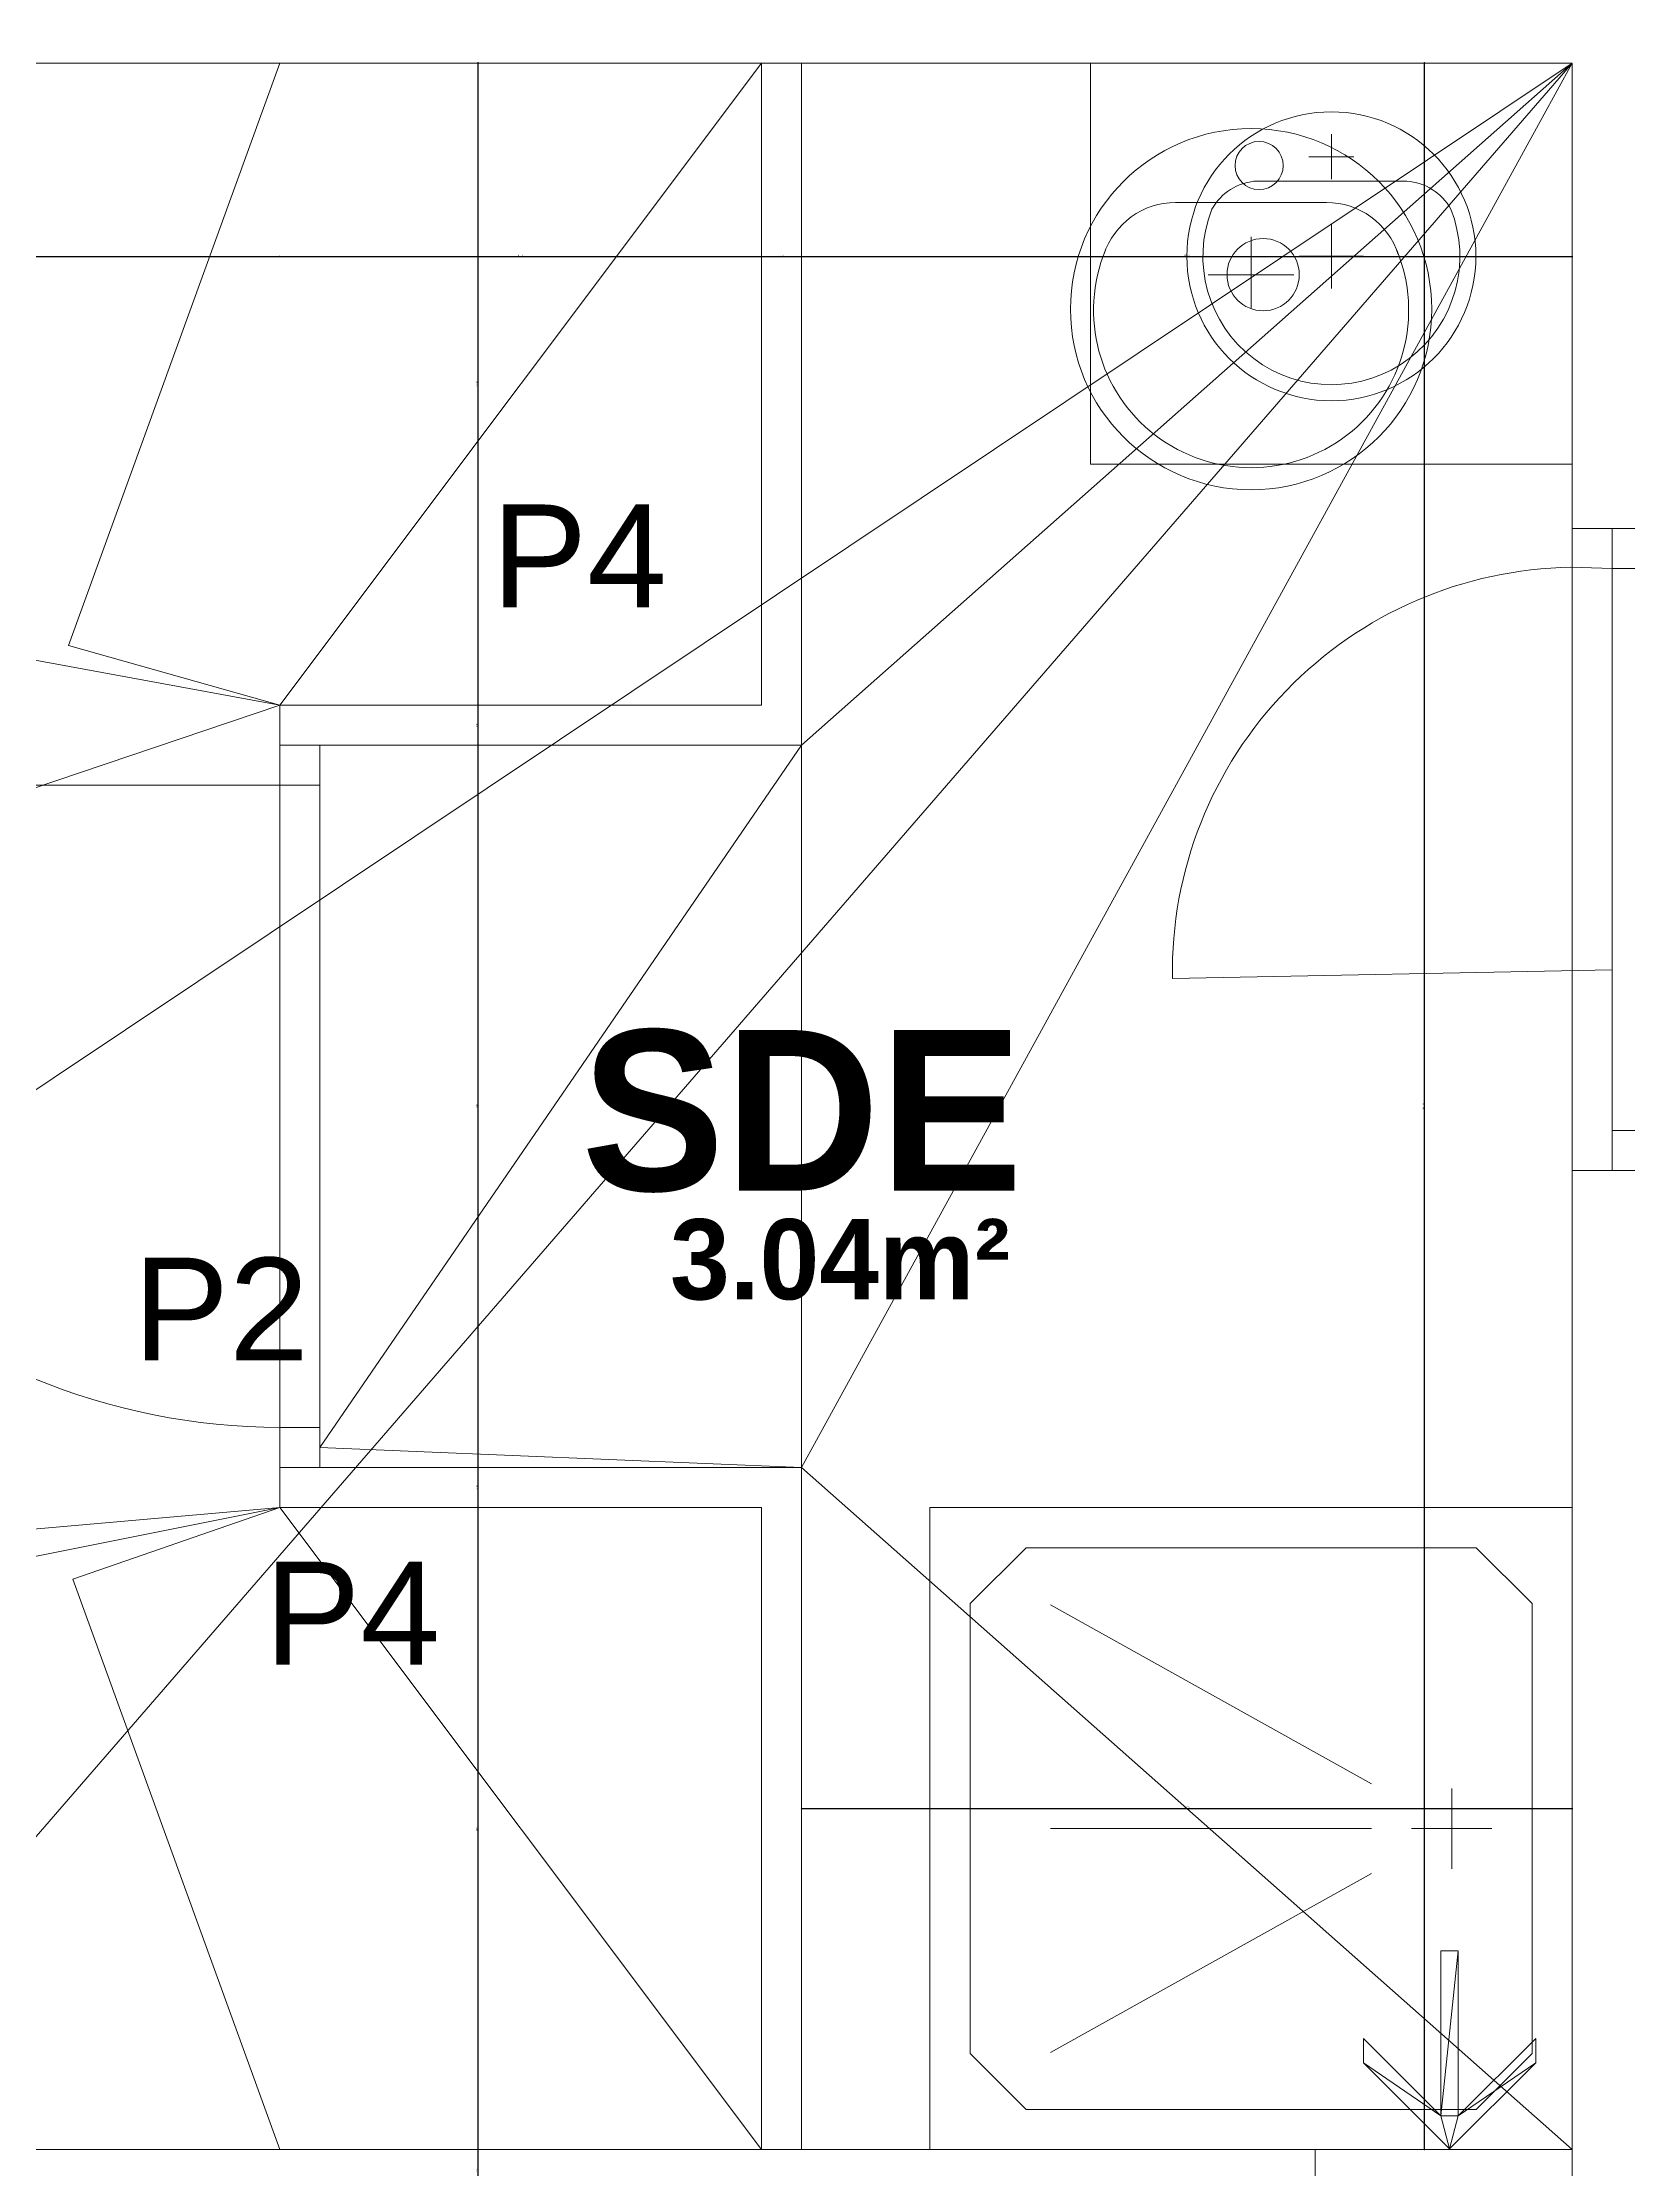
# Model space of a CAD drawing. Header units: metres. Extents: x -12536 to 12621, y -17191 to 9596.
# Drawn here: x -7451.6 to -7254, y -2753.8 to -2488.8 of the extents above; entities that cross this region are included whole.
import ezdxf
from ezdxf.enums import TextEntityAlignment as Align
from ezdxf.lldxf.tags import DXFTag

# ---------------------------------------------------------------- set-up
doc = ezdxf.new("R2010")
doc.units = ezdxf.units.M
doc.header["$MEASUREMENT"] = 0
doc.header["$PDMODE"] = 2
doc.header["$PDSIZE"] = 0.25
for name, color, linetype in [('Calque commun', 7, 'Continuous'), ('Layer2', 7, 'Continuous'), ('Layer90', 7, 'Continuous'), ('Textes', 7, 'Continuous')]:
    doc.layers.add(name, color=color, linetype=linetype)
doc.styles.add('Arial', font='arial.ttf', dxfattribs={"height": 0.128})
doc.styles.add('Century Gothic', font='GOTHICB.TTF', dxfattribs={"height": 0.4})
doc.styles.add('Century Gothic2', font='GOTHICB.TTF', dxfattribs={"height": 0.313})
doc.styles.add('Century Gothic6', font='GOTHIC.TTF', dxfattribs={"height": 0.18})
tags = doc.linetypes.add('HIDDEN2', pattern=[0.1875, 0.125, -0.0625]).pattern_tags.tags
tags[6:7] = [DXFTag(74, 4), DXFTag(75, 0), DXFTag(340, '0'), DXFTag(46, 1.0), DXFTag(50, 0.0), DXFTag(44, 0.0), DXFTag(45, 0.0)]
tags[4:5] = [DXFTag(74, 4), DXFTag(75, 0), DXFTag(340, '0'), DXFTag(46, 1.0), DXFTag(50, 0.0), DXFTag(44, 0.0), DXFTag(45, 0.0)]
doc.dimstyles.new('DIM7', dxfattribs={"dimtxt": 0.18, "dimasz": 0.035, "dimexe": 0.05, "dimexo": 0, "dimgap": 0.05, "dimtad": 1, "dimzin": 1, "dimdsep": 46, "dimtxsty": 'Century Gothic6', "dimblk": 'ORIGIN', "dimcen": 0.09, "dimdle": 0.05, "dimadec": 0, "dimazin": 0, "dimtfac": 1, "dimtdec": 4, "dimtix": 1, "dimtofl": 0, "dimtmove": 0, "dimatfit": 3, "dimfxl": 0.05, "dimfxlon": 1, "dimfrac": 2, "dimtolj": 1, "dimtzin": 0, "dimarcsym": 2})

# ---------------------------------------------------------------- blocks, each defined once
blk = doc.blocks.new('Block35143')
at = {"layer": 'Calque commun', "color": 7, "linetype": 'Continuous', "lineweight": 5}
for p, q in [((20.514, -21.5106), (20.514, -20.9307)), ((20.514, -29.2906), (20.514, -22.1106))]:
    blk.add_line(p, q, dxfattribs=at)
blk = doc.blocks.new('Block35144')
at = {"layer": 'Calque commun', "color": 7, "linetype": 'Continuous', "lineweight": 5}
blk.add_line((18.534, -20.9307), (20.514, -20.9307), dxfattribs=at)
blk = doc.blocks.new('douche80wt\t')
at = {"layer": 'Layer90', "color": 6, "linetype": 'Continuous', "lineweight": 5}
for p, q in [((0, 0), (0, 0.8)), ((0, 0.8), (0.8, 0.8)), ((0.8, 0.8), (0.8, 0)), ((0.05, 0.6803), (0.1197, 0.75)), ((0.1197, 0.75), (0.6803, 0.75)), ((0.6803, 0.75), (0.75, 0.6803)), ((0.05, 0.1197), (0.05, 0.6803)), ((0.25, 0.4558), (0.65, 0.6788)), ((0.75, 0.6803), (0.75, 0.1197)), ((0.15, 0.45), (0.15, 0.35)), ((0.2, 0.4), (0.1, 0.4)), ((0.65, 0.4), (0.25, 0.4)), ((0.25, 0.3442), (0.65, 0.1212)), ((0.1197, 0.05), (0.05, 0.1197)), ((0.75, 0.1197), (0.6803, 0.05)), ((0.6803, 0.05), (0.1197, 0.05)), ((0.8, 0), (0, 0))]:
    blk.add_line(p, q, dxfattribs=at)
blk = doc.blocks.new('@PRES_1_$$_1-4')
at = {"layer": 'Calque commun', "color": 5, "linetype": 'Continuous', "lineweight": 5}
blk.add_line((0.05, 0.05), (0.05, 0.85), dxfattribs=at)
at = {"layer": 'Calque commun', "color": 5, "linetype": 'Continuous', "lineweight": 5, "flags": 128}
blk.add_lwpolyline([(0.05, 0.85, -0.414214), (0.85, 0.05)], format="xyb", dxfattribs=at)
at = {"layer": 'Calque commun', "color": 5, "linetype": 'Continuous', "lineweight": 5}
mesh = blk.add_polyface(dxfattribs=at)
corners = [(0, 0), (0, 0.05), (0.05, 0.05), (0.05, 0)]
mesh.append_faces([[corners[k] for k in face] for face in [(0, 1, 2, 3)]], dxfattribs={"color": 5})
mesh = blk.add_polyface(dxfattribs=at)
corners = [(0.85, 0), (0.85, 0.05), (0.9, 0.05), (0.9, 0)]
mesh.append_faces([[corners[k] for k in face] for face in [(0, 1, 2, 3)]], dxfattribs={"color": 5})
blk = doc.blocks.new('@PRES_1_$$_1-5')
at = {"layer": 'Calque commun', "color": 0, "linetype": 'Continuous', "lineweight": 5}
blk.add_line((0, 0), (0, 0.05), dxfattribs=at)
blk = doc.blocks.new('@PRES_1_$$_1-6')
at = {"layer": 'Calque commun', "color": 0, "linetype": 'Continuous', "lineweight": 5}
blk.add_line((0, 0), (0, 0.05), dxfattribs=at)
blk = doc.blocks.new('INTER_2D_COMB2')
at = {"layer": 'Calque commun', "color": 0, "linetype": 'ByBlock', "lineweight": -2}
blk.add_blockref('@PRES_1_$$_1-4', (0, 0), dxfattribs=at)
at = {"layer": 'Calque commun', "color": 15, "linetype": 'ByBlock', "lineweight": -2}
blk.add_blockref('@PRES_1_$$_1-5', (0, 0), dxfattribs=at)
at = {"layer": 'Calque commun', "color": 15, "linetype": 'ByBlock', "lineweight": -2, "extrusion": (0, 0, -1), "xscale": -1, "yscale": -1, "zscale": -1, "rotation": 180}
blk.add_blockref('@PRES_1_$$_1-6', (-0.9, 0), dxfattribs=at)
blk = doc.blocks.new('PLACED_COMB2')
at = {"layer": 'Calque commun', "color": 0, "linetype": 'ByBlock', "lineweight": -2}
blk.add_blockref('INTER_2D_COMB2', (0, 0), dxfattribs=at)
blk = doc.blocks.new('@PRES_1_$$_1-35')
at = {"layer": 'Calque commun', "color": 5, "linetype": 'Continuous', "lineweight": 5}
for p, q in [((0, 0.32), (0.8, 0.32)), ((0.8, 0.15), (0, 0.15)), ((0.05, 0.05), (0.05, 0.15)), ((0.75, 0.15), (0.75, 0.05)), ((0.05, 0.1), (0.75, 0.1)), ((0.8, 0.05), (0, 0.05)), ((0, 0), (0.8, 0))]:
    blk.add_line(p, q, dxfattribs=at)
blk = doc.blocks.new('@PRES_1_$$_1-36')
at = {"layer": 'Calque commun', "color": 7, "linetype": 'Continuous', "lineweight": 5}
blk.add_line((0, 0), (0, 0.32), dxfattribs=at)
blk = doc.blocks.new('@PRES_1_$$_1-37')
at = {"layer": 'Calque commun', "color": 7, "linetype": 'Continuous', "lineweight": 5}
blk.add_line((0, 0), (0, 0.32), dxfattribs=at)
blk = doc.blocks.new('INTER_2D_COMB13')
at = {"layer": 'Calque commun', "color": 0, "linetype": 'ByBlock', "lineweight": -2}
for name in ['@PRES_1_$$_1-35', '@PRES_1_$$_1-36']:
    blk.add_blockref(name, (0, 0), dxfattribs=at)
at = {"layer": 'Calque commun', "color": 0, "linetype": 'ByBlock', "lineweight": -2, "extrusion": (0, 0, -1), "xscale": -1, "yscale": -1, "zscale": -1, "rotation": 180}
blk.add_blockref('@PRES_1_$$_1-37', (-0.8, 0), dxfattribs=at)
blk = doc.blocks.new('PLACED_COMB13')
at = {"layer": 'Calque commun', "color": 0, "linetype": 'ByBlock', "lineweight": -2}
blk.add_blockref('INTER_2D_COMB13', (0, 0), dxfattribs=at)
blk = doc.blocks.new('_ORIGIN')
at = {"color": 0, "linetype": 'ByBlock', "lineweight": -2}
blk.add_line((0, 0), (-1, 0), dxfattribs=at)
blk.add_circle((0, 0), 0.5, dxfattribs=at)
blk = doc.blocks.new('*D1526')
at = {"layer": 'Calque commun', "color": 0, "linetype": 'ByBlock', "lineweight": -2, "transparency": 16777216}
for p, q in [((-7397.27, -2751.35), (-7397.37, -2751.35)), ((-7397.32, -2751.35), (-7397.32, -2751.38)), ((-7397.32, -2756.31), (-7397.32, -2751.38)), ((-7397.37, -2756.35), (-7397.27, -2756.35))]:
    blk.add_line(p, q, dxfattribs=at)
at = {"layer": 'Calque commun', "color": 0, "linetype": 'Continuous', "lineweight": -2, "transparency": 16777216}
blk.add_line((-7397.32, -2751.31), (-7397.32, -2751.28), dxfattribs=at)
at = {"layer": 'Defpoints', "color": 0, "linetype": 'Continuous', "transparency": 16777216}
for p in [(-7397.32, -2751.35), (-7366.04, -2751.35), (-7422.04, -2756.35)]:
    blk.add_point(p, dxfattribs=at)
at = {"layer": 'Calque commun', "color": 0, "linetype": 'Continuous', "lineweight": -2, "transparency": 16777216, "xscale": 0.03500000014901161, "yscale": 0.03500000014901161, "zscale": 0.03500000014901161, "rotation": 270}
for p in [(-7397.32, -2751.35), (-7397.32, -2756.35)]:
    blk.add_blockref('_ORIGIN', p, dxfattribs=at)
at = {"layer": 'Calque commun', "color": 0, "linetype": 'Continuous', "lineweight": 5, "transparency": 16777216, "insert": (-7397.37, -2753.85), "char_height": 0.18, "attachment_point": 8, "rotation": 90, "line_spacing_factor": 0.773441, "style": 'Century Gothic6'}
blk.add_mtext('\\A1;5.00', dxfattribs=at)
blk = doc.blocks.new('*D1527')
at = {"layer": 'Calque commun', "color": 0, "linetype": 'ByBlock', "lineweight": -2, "transparency": 16777216}
for p, q in [((-7397.27, -2671.35), (-7397.37, -2671.35)), ((-7397.32, -2671.35), (-7397.32, -2671.38)), ((-7397.32, -2751.31), (-7397.32, -2671.38)), ((-7397.27, -2751.35), (-7397.37, -2751.35))]:
    blk.add_line(p, q, dxfattribs=at)
at = {"layer": 'Calque commun', "color": 0, "linetype": 'Continuous', "lineweight": -2, "transparency": 16777216}
blk.add_line((-7397.32, -2671.31), (-7397.32, -2671.28), dxfattribs=at)
at = {"layer": 'Defpoints', "color": 0, "linetype": 'Continuous', "transparency": 16777216}
for p in [(-7397.32, -2671.35), (-7366.04, -2671.35), (-7366.04, -2751.35)]:
    blk.add_point(p, dxfattribs=at)
at = {"layer": 'Calque commun', "color": 0, "linetype": 'Continuous', "lineweight": -2, "transparency": 16777216, "xscale": 0.03500000014901161, "yscale": 0.03500000014901161, "zscale": 0.03500000014901161, "rotation": 270}
for p in [(-7397.32, -2671.35), (-7397.32, -2751.35)]:
    blk.add_blockref('_ORIGIN', p, dxfattribs=at)
at = {"layer": 'Calque commun', "color": 0, "linetype": 'Continuous', "lineweight": 5, "transparency": 16777216, "insert": (-7397.37, -2711.35), "char_height": 0.18, "attachment_point": 8, "rotation": 90, "line_spacing_factor": 0.773441, "style": 'Century Gothic6'}
blk.add_mtext('\\A1;80.00', dxfattribs=at)
blk = doc.blocks.new('*D1528')
at = {"layer": 'Calque commun', "color": 0, "linetype": 'ByBlock', "lineweight": -2, "transparency": 16777216}
for p, q in [((-7397.27, -2666.34), (-7397.37, -2666.34)), ((-7397.32, -2666.34), (-7397.32, -2666.38)), ((-7397.32, -2671.31), (-7397.32, -2666.38)), ((-7397.27, -2671.35), (-7397.37, -2671.35))]:
    blk.add_line(p, q, dxfattribs=at)
at = {"layer": 'Calque commun', "color": 0, "linetype": 'Continuous', "lineweight": -2, "transparency": 16777216}
blk.add_line((-7397.32, -2666.31), (-7397.32, -2666.27), dxfattribs=at)
at = {"layer": 'Defpoints', "color": 0, "linetype": 'Continuous', "transparency": 16777216}
for p in [(-7397.32, -2666.34), (-7361.04, -2666.34), (-7366.04, -2671.35)]:
    blk.add_point(p, dxfattribs=at)
at = {"layer": 'Calque commun', "color": 0, "linetype": 'Continuous', "lineweight": -2, "transparency": 16777216, "xscale": 0.03500000014901161, "yscale": 0.03500000014901161, "zscale": 0.03500000014901161, "rotation": 270}
for p in [(-7397.32, -2666.34), (-7397.32, -2671.35)]:
    blk.add_blockref('_ORIGIN', p, dxfattribs=at)
at = {"layer": 'Calque commun', "color": 0, "linetype": 'Continuous', "lineweight": 5, "transparency": 16777216, "insert": (-7397.37, -2668.85), "char_height": 0.18, "attachment_point": 8, "rotation": 90, "line_spacing_factor": 0.773441, "style": 'Century Gothic6'}
blk.add_mtext('\\A1;5.00', dxfattribs=at)
blk = doc.blocks.new('*D1529')
at = {"layer": 'Calque commun', "color": 0, "linetype": 'ByBlock', "lineweight": -2, "transparency": 16777216}
for p, q in [((-7397.27, -2576.35), (-7397.37, -2576.35)), ((-7397.32, -2576.35), (-7397.32, -2576.38)), ((-7397.32, -2666.31), (-7397.32, -2576.38)), ((-7397.27, -2666.34), (-7397.37, -2666.34))]:
    blk.add_line(p, q, dxfattribs=at)
at = {"layer": 'Calque commun', "color": 0, "linetype": 'Continuous', "lineweight": -2, "transparency": 16777216}
blk.add_line((-7397.32, -2576.31), (-7397.32, -2576.28), dxfattribs=at)
at = {"layer": 'Defpoints', "color": 0, "linetype": 'Continuous', "transparency": 16777216}
for p in [(-7397.32, -2576.35), (-7361.04, -2576.35), (-7361.04, -2666.34)]:
    blk.add_point(p, dxfattribs=at)
at = {"layer": 'Calque commun', "color": 0, "linetype": 'Continuous', "lineweight": -2, "transparency": 16777216, "xscale": 0.03500000014901161, "yscale": 0.03500000014901161, "zscale": 0.03500000014901161, "rotation": 270}
for p in [(-7397.32, -2576.35), (-7397.32, -2666.34)]:
    blk.add_blockref('_ORIGIN', p, dxfattribs=at)
at = {"layer": 'Calque commun', "color": 0, "linetype": 'Continuous', "lineweight": 5, "transparency": 16777216, "insert": (-7397.37, -2621.35), "char_height": 0.18, "attachment_point": 8, "rotation": 90, "line_spacing_factor": 0.773441, "style": 'Century Gothic6'}
blk.add_mtext('\\A1;90.00', dxfattribs=at)
blk = doc.blocks.new('*D1530')
at = {"layer": 'Calque commun', "color": 0, "linetype": 'ByBlock', "lineweight": -2, "transparency": 16777216}
for p, q in [((-7397.27, -2571.35), (-7397.37, -2571.35)), ((-7397.32, -2571.35), (-7397.32, -2571.38)), ((-7397.32, -2576.31), (-7397.32, -2571.38)), ((-7397.27, -2576.35), (-7397.37, -2576.35))]:
    blk.add_line(p, q, dxfattribs=at)
at = {"layer": 'Calque commun', "color": 0, "linetype": 'Continuous', "lineweight": -2, "transparency": 16777216}
blk.add_line((-7397.32, -2571.31), (-7397.32, -2571.28), dxfattribs=at)
at = {"layer": 'Defpoints', "color": 0, "linetype": 'Continuous', "transparency": 16777216}
for p in [(-7397.32, -2571.35), (-7366.04, -2571.35), (-7361.04, -2576.35)]:
    blk.add_point(p, dxfattribs=at)
at = {"layer": 'Calque commun', "color": 0, "linetype": 'Continuous', "lineweight": -2, "transparency": 16777216, "xscale": 0.03500000014901161, "yscale": 0.03500000014901161, "zscale": 0.03500000014901161, "rotation": 270}
for p in [(-7397.32, -2571.35), (-7397.32, -2576.35)]:
    blk.add_blockref('_ORIGIN', p, dxfattribs=at)
at = {"layer": 'Calque commun', "color": 0, "linetype": 'Continuous', "lineweight": 5, "transparency": 16777216, "insert": (-7397.37, -2573.85), "char_height": 0.18, "attachment_point": 8, "rotation": 90, "line_spacing_factor": 0.773441, "style": 'Century Gothic6'}
blk.add_mtext('\\A1;5.00', dxfattribs=at)
blk = doc.blocks.new('*D1531')
at = {"layer": 'Calque commun', "color": 0, "linetype": 'ByBlock', "lineweight": -2, "transparency": 16777216}
for p, q in [((-7397.27, -2491.34), (-7397.37, -2491.34)), ((-7397.32, -2491.34), (-7397.32, -2491.38)), ((-7397.32, -2571.31), (-7397.32, -2491.38)), ((-7397.27, -2571.35), (-7397.37, -2571.35))]:
    blk.add_line(p, q, dxfattribs=at)
at = {"layer": 'Calque commun', "color": 0, "linetype": 'Continuous', "lineweight": -2, "transparency": 16777216}
blk.add_line((-7397.32, -2491.31), (-7397.32, -2491.27), dxfattribs=at)
at = {"layer": 'Defpoints', "color": 0, "linetype": 'Continuous', "transparency": 16777216}
for p in [(-7397.32, -2491.34), (-7366.04, -2491.34), (-7366.04, -2571.35)]:
    blk.add_point(p, dxfattribs=at)
at = {"layer": 'Calque commun', "color": 0, "linetype": 'Continuous', "lineweight": -2, "transparency": 16777216, "xscale": 0.03500000014901161, "yscale": 0.03500000014901161, "zscale": 0.03500000014901161, "rotation": 270}
for p in [(-7397.32, -2491.34), (-7397.32, -2571.35)]:
    blk.add_blockref('_ORIGIN', p, dxfattribs=at)
at = {"layer": 'Calque commun', "color": 0, "linetype": 'Continuous', "lineweight": 5, "transparency": 16777216, "insert": (-7397.37, -2531.35), "char_height": 0.18, "attachment_point": 8, "rotation": 90, "line_spacing_factor": 0.773441, "style": 'Century Gothic6'}
blk.add_mtext('\\A1;80.00', dxfattribs=at)
blk = doc.blocks.new('*D1539')
at = {"layer": 'Calque commun', "color": 0, "linetype": 'ByBlock', "lineweight": -2, "transparency": 16777216}
for p, q in [((-7857.03, -2515.45), (-7857.03, -2515.4)), ((-7857, -2515.45), (-7422.07, -2515.45)), ((-7422.04, -2515.45), (-7422.07, -2515.45)), ((-7422.04, -2515.4), (-7422.04, -2515.5))]:
    blk.add_line(p, q, dxfattribs=at)
at = {"layer": 'Calque commun', "color": 0, "linetype": 'Continuous', "lineweight": -2, "transparency": 16777216}
blk.add_line((-7422, -2515.45), (-7421.97, -2515.45), dxfattribs=at)
at = {"layer": 'Defpoints', "color": 0, "linetype": 'Continuous', "transparency": 16777216}
for p in [(-7422.04, -2491.34), (-7857.03, -2515.45), (-7422.04, -2515.45)]:
    blk.add_point(p, dxfattribs=at)
at = {"layer": 'Calque commun', "color": 0, "linetype": 'Continuous', "lineweight": -2, "transparency": 16777216, "xscale": 0.03500000014901161, "yscale": 0.03500000014901161, "zscale": 0.03500000014901161, "rotation": 180}
for p in [(-7857.03, -2515.45), (-7422.04, -2515.45)]:
    blk.add_blockref('_ORIGIN', p, dxfattribs=at)
at = {"layer": 'Calque commun', "color": 0, "linetype": 'Continuous', "lineweight": 5, "transparency": 16777216, "insert": (-7639.54, -2515.4), "char_height": 0.18, "attachment_point": 8, "line_spacing_factor": 0.773441, "style": 'Century Gothic6'}
blk.add_mtext('\\A1;435.00', dxfattribs=at)
blk = doc.blocks.new('*D1540')
at = {"layer": 'Calque commun', "color": 0, "linetype": 'ByBlock', "lineweight": -2, "transparency": 16777216}
for p, q in [((-7422.04, -2515.4), (-7422.04, -2515.5)), ((-7422, -2515.45), (-7362.07, -2515.45)), ((-7362.04, -2515.45), (-7362.07, -2515.45)), ((-7362.04, -2515.45), (-7362.04, -2515.4))]:
    blk.add_line(p, q, dxfattribs=at)
at = {"layer": 'Calque commun', "color": 0, "linetype": 'Continuous', "lineweight": -2, "transparency": 16777216}
blk.add_line((-7362, -2515.45), (-7361.97, -2515.45), dxfattribs=at)
at = {"layer": 'Defpoints', "color": 0, "linetype": 'Continuous', "transparency": 16777216}
for p in [(-7422.04, -2491.34), (-7362.04, -2515.45), (-7362.04, -2515.45)]:
    blk.add_point(p, dxfattribs=at)
at = {"layer": 'Calque commun', "color": 0, "linetype": 'Continuous', "lineweight": -2, "transparency": 16777216, "xscale": 0.03500000014901161, "yscale": 0.03500000014901161, "zscale": 0.03500000014901161, "rotation": 180}
for p in [(-7422.04, -2515.45), (-7362.04, -2515.45)]:
    blk.add_blockref('_ORIGIN', p, dxfattribs=at)
at = {"layer": 'Calque commun', "color": 0, "linetype": 'Continuous', "lineweight": 5, "transparency": 16777216, "insert": (-7392.04, -2515.4), "char_height": 0.18, "attachment_point": 8, "line_spacing_factor": 0.773441, "style": 'Century Gothic6'}
blk.add_mtext('\\A1;60.00', dxfattribs=at)
blk = doc.blocks.new('*D1541')
at = {"layer": 'Calque commun', "color": 0, "linetype": 'ByBlock', "lineweight": -2, "transparency": 16777216}
for p, q in [((-7362.04, -2515.45), (-7362.04, -2515.4)), ((-7362, -2515.45), (-7357.07, -2515.45)), ((-7357.04, -2515.45), (-7357.07, -2515.45)), ((-7357.04, -2515.4), (-7357.04, -2515.5))]:
    blk.add_line(p, q, dxfattribs=at)
at = {"layer": 'Calque commun', "color": 0, "linetype": 'Continuous', "lineweight": -2, "transparency": 16777216}
blk.add_line((-7357, -2515.45), (-7356.97, -2515.45), dxfattribs=at)
at = {"layer": 'Defpoints', "color": 0, "linetype": 'Continuous', "transparency": 16777216}
for p in [(-7357.04, -2491.34), (-7362.04, -2515.45), (-7357.04, -2515.45)]:
    blk.add_point(p, dxfattribs=at)
at = {"layer": 'Calque commun', "color": 0, "linetype": 'Continuous', "lineweight": -2, "transparency": 16777216, "xscale": 0.03500000014901161, "yscale": 0.03500000014901161, "zscale": 0.03500000014901161, "rotation": 180}
for p in [(-7362.04, -2515.45), (-7357.04, -2515.45)]:
    blk.add_blockref('_ORIGIN', p, dxfattribs=at)
at = {"layer": 'Calque commun', "color": 0, "linetype": 'Continuous', "lineweight": 5, "transparency": 16777216, "insert": (-7359.54, -2515.4), "char_height": 0.18, "attachment_point": 8, "line_spacing_factor": 0.773441, "style": 'Century Gothic6'}
blk.add_mtext('\\A1;5.00', dxfattribs=at)
blk = doc.blocks.new('*D1542')
at = {"layer": 'Calque commun', "color": 0, "linetype": 'ByBlock', "lineweight": -2, "transparency": 16777216}
for p, q in [((-7357.04, -2515.4), (-7357.04, -2515.5)), ((-7357, -2515.45), (-7261.07, -2515.45)), ((-7261.04, -2515.45), (-7261.07, -2515.45)), ((-7261.04, -2515.4), (-7261.04, -2515.5))]:
    blk.add_line(p, q, dxfattribs=at)
at = {"layer": 'Calque commun', "color": 0, "linetype": 'Continuous', "lineweight": -2, "transparency": 16777216}
blk.add_line((-7261, -2515.45), (-7260.97, -2515.45), dxfattribs=at)
at = {"layer": 'Defpoints', "color": 0, "linetype": 'Continuous', "transparency": 16777216}
for p in [(-7357.04, -2491.34), (-7261.04, -2491.34), (-7261.04, -2515.45)]:
    blk.add_point(p, dxfattribs=at)
at = {"layer": 'Calque commun', "color": 0, "linetype": 'Continuous', "lineweight": -2, "transparency": 16777216, "xscale": 0.03500000014901161, "yscale": 0.03500000014901161, "zscale": 0.03500000014901161, "rotation": 180}
for p in [(-7357.04, -2515.45), (-7261.04, -2515.45)]:
    blk.add_blockref('_ORIGIN', p, dxfattribs=at)
at = {"layer": 'Calque commun', "color": 0, "linetype": 'Continuous', "lineweight": 5, "transparency": 16777216, "insert": (-7309.04, -2515.4), "char_height": 0.18, "attachment_point": 8, "line_spacing_factor": 0.773441, "style": 'Century Gothic6'}
blk.add_mtext('\\A1;96.00', dxfattribs=at)
blk = doc.blocks.new('*D1572')
at = {"layer": 'Calque commun', "color": 0, "linetype": 'ByBlock', "lineweight": -2, "transparency": 16777216}
for p, q in [((-7279.44, -2491.34), (-7279.49, -2491.34)), ((-7279.44, -2491.34), (-7279.44, -2491.38)), ((-7279.44, -2751.31), (-7279.44, -2491.38)), ((-7279.44, -2751.35), (-7279.49, -2751.35))]:
    blk.add_line(p, q, dxfattribs=at)
at = {"layer": 'Calque commun', "color": 0, "linetype": 'Continuous', "lineweight": -2, "transparency": 16777216}
blk.add_line((-7279.44, -2491.31), (-7279.44, -2491.27), dxfattribs=at)
at = {"layer": 'Defpoints', "color": 0, "linetype": 'Continuous', "transparency": 16777216}
for p in [(-7279.44, -2491.34), (-7279.44, -2491.34), (-7279.44, -2751.35)]:
    blk.add_point(p, dxfattribs=at)
at = {"layer": 'Calque commun', "color": 0, "linetype": 'Continuous', "lineweight": -2, "transparency": 16777216, "xscale": 0.03500000014901161, "yscale": 0.03500000014901161, "zscale": 0.03500000014901161, "rotation": 270}
for p in [(-7279.44, -2491.34), (-7279.44, -2751.35)]:
    blk.add_blockref('_ORIGIN', p, dxfattribs=at)
at = {"layer": 'Calque commun', "color": 0, "linetype": 'Continuous', "lineweight": 5, "transparency": 16777216, "insert": (-7279.49, -2621.35), "char_height": 0.18, "attachment_point": 8, "rotation": 90, "line_spacing_factor": 0.773441, "style": 'Century Gothic6'}
blk.add_mtext('\\A1;260.00', dxfattribs=at)
blk = doc.blocks.new('*D1573')
at = {"layer": 'Calque commun', "color": 0, "linetype": 'ByBlock', "lineweight": -2, "transparency": 16777216}
for p, q in [((-7357.04, -2708.8), (-7357.04, -2708.9)), ((-7357, -2708.85), (-7261.07, -2708.85)), ((-7261.04, -2708.85), (-7261.07, -2708.85)), ((-7261.04, -2708.8), (-7261.04, -2708.9))]:
    blk.add_line(p, q, dxfattribs=at)
at = {"layer": 'Calque commun', "color": 0, "linetype": 'Continuous', "lineweight": -2, "transparency": 16777216}
blk.add_line((-7261, -2708.85), (-7260.97, -2708.85), dxfattribs=at)
at = {"layer": 'Defpoints', "color": 0, "linetype": 'Continuous', "transparency": 16777216}
for p in [(-7357.04, -2684.74), (-7261.04, -2684.74), (-7261.04, -2708.85)]:
    blk.add_point(p, dxfattribs=at)
at = {"layer": 'Calque commun', "color": 0, "linetype": 'Continuous', "lineweight": -2, "transparency": 16777216, "xscale": 0.03500000014901161, "yscale": 0.03500000014901161, "zscale": 0.03500000014901161, "rotation": 180}
for p in [(-7357.04, -2708.85), (-7261.04, -2708.85)]:
    blk.add_blockref('_ORIGIN', p, dxfattribs=at)
at = {"layer": 'Calque commun', "color": 0, "linetype": 'Continuous', "lineweight": 5, "transparency": 16777216, "insert": (-7309.04, -2708.8), "char_height": 0.18, "attachment_point": 8, "line_spacing_factor": 0.773441, "style": 'Century Gothic6'}
blk.add_mtext('\\A1;96.00', dxfattribs=at)
blk = doc.blocks.new('fleche01')
at = {"layer": 'Calque commun', "color": 6, "linetype": 'Continuous', "lineweight": 20}
mesh = blk.add_polyface(dxfattribs=at)
corners = [(1.283, 1), (0.383, 0.1), (1, 1), (1, -1), (0, 0), (0.383, -0.1), (2.3, 0.1), (2.3, -0.1), (1.283, -1)]
mesh.append_faces([[corners[k] for k in face] for face in [(4, 1, 5)]], dxfattribs={"vtx0": -1, "vtx1": -1, "vtx2": -1, "color": 6})
mesh.append_faces([[corners[k] for k in face] for face in [(0, 1, 2)]], dxfattribs={"vtx1": -1, "color": 6})
mesh.append_faces([[corners[k] for k in face] for face in [(3, 4, 5), (4, 2, 1), (7, 5, 1)]], dxfattribs={"vtx1": -1, "vtx2": -1, "color": 6})
mesh.append_faces([[corners[k] for k in face] for face in [(1, 6, 7), (5, 8, 3)]], dxfattribs={"vtx2": -1, "color": 6})
blk = doc.blocks.new('vasque1')
at = {"layer": 'Layer2', "color": 6, "linetype": 'Continuous', "lineweight": 5}
for p, q in [((-0.094, -0.092), (0.094, -0.092)), ((0, -0.182), (0, -0.135)), ((-0.0533, -0.182), (0.0533, -0.182)), ((0, -0.182), (0, -0.224))]:
    blk.add_line(p, q, dxfattribs=at)
at = {"layer": 'Layer2', "color": 6, "linetype": 'Continuous', "lineweight": 5, "flags": 128}
for points in [[(0, -0.45, -1), (0, 0)], [(0, 0, -1), (0, -0.45)], [(0.02, -0.046, 1), (-0.04, -0.046, 1), (0.02, -0.046)], [(-0.094, -0.092, 0.324927), (-0.1834, -0.157)], [(0.094, -0.092, -0.324927), (0.1834, -0.157)], [(-0.1814, -0.1514, 1.494518), (0.1814, -0.1514)], [(0.03, -0.182, 1), (-0.06, -0.182, 1), (0.03, -0.182)]]:
    blk.add_lwpolyline(points, format="xyb", dxfattribs=at)
blk = doc.blocks.new('vasqu450')
at = {"layer": 'Calque commun', "color": 6, "linetype": 'Continuous', "lineweight": 5}
blk.add_line((0.1207, 0.1168), (-0.1173, 0.117), dxfattribs=at)
for radius, start, end in [(0.225, 360, 359.9994), (0.2, 158.4, 21.6)]:
    blk.add_arc((0, 0), radius, start, end, dxfattribs=at)
at = {"layer": 'Calque commun', "color": 6, "linetype": 'Continuous', "lineweight": 5, "extrusion": (0, 0, -1)}
for centre, start, end in [((0.112, 0.0327), 28.9734, 86.4066), ((-0.112, 0.0327), 93.5934, 151.0266)]:
    blk.add_arc(centre, 0.0845, start, end, dxfattribs=at)
at = {"layer": 'Layer90', "color": 6, "linetype": 'Continuous', "lineweight": 5}
for p, q in [((0, 0.19), (0, 0.12)), ((0.035, 0.155), (-0.035, 0.155)), ((0, 0.05), (0, -0.05)), ((-0.05, 0), (0.05, 0))]:
    blk.add_line(p, q, dxfattribs=at)
blk = doc.blocks.new('meuble vasque 60x50')
at = {"layer": 'Calque commun', "color": 0, "linetype": 'ByBlock', "lineweight": -2, "xscale": 0.800000011920929, "yscale": 0.800000011920929, "zscale": 0.800000011920929}
blk.add_blockref('vasqu450', (0.2994, -0.241), dxfattribs=at)
at = {"layer": 'Calque commun', "color": 0, "linetype": 'ByBlock', "lineweight": -2}
blk.add_blockref('vasque1', (0.3994, -0.0819), dxfattribs=at)
at = {"layer": 'Calque commun', "color": 6, "linetype": 'Continuous', "lineweight": 5}
mesh = blk.add_polyface(dxfattribs=at)
corners = [(-0.0006, -0.0002), (0.5994, -0.0002), (0.5994, -0.5002), (-0.0006, -0.5002)]
mesh.append_faces([[corners[k] for k in face] for face in [(0, 1, 2, 3)]], dxfattribs={"color": 6})

msp = doc.modelspace()

# ---------------------------------------------------------------- linework, layer by layer
at = {"layer": 'Calque commun', "color": 7, "linetype": 'Continuous', "lineweight": 5}
for p, q in [((-7448.349, -2563.926), (-7422.037, -2491.345)), ((-7422.037, -2571.345), (-7448.349, -2563.926)), ((-7447.818, -2680.275), (-7422.037, -2671.345)), ((-7422.037, -2751.346), (-7447.818, -2680.275))]:
    msp.add_line(p, q, dxfattribs=at)
at = {"layer": 'Calque commun', "color": 15, "linetype": 'Continuous', "lineweight": 20}
for p, q in [((-7362.036, -2571.345), (-7362.036, -2491.345)), ((-7357.036, -2491.345), (-7362.036, -2491.345)), ((-7357.036, -2576.346), (-7357.036, -2491.345)), ((-7422.037, -2571.345), (-7362.036, -2571.345)), ((-7422.037, -2576.346), (-7422.037, -2571.345)), ((-7422.037, -2576.346), (-7357.036, -2576.346)), ((-7422.037, -2576.346), (-7417.037, -2576.346)), ((-7422.037, -2576.346), (-7422.037, -2576.346)), ((-7417.037, -2576.346), (-7417.037, -2576.346)), ((-7357.036, -2666.345), (-7422.037, -2666.345)), ((-7422.037, -2666.345), (-7422.037, -2671.345)), ((-7422.037, -2666.345), (-7417.037, -2666.345)), ((-7422.037, -2666.345), (-7422.037, -2666.346)), ((-7417.037, -2666.345), (-7417.037, -2666.346)), ((-7357.036, -2751.346), (-7357.036, -2666.345)), ((-7362.036, -2671.345), (-7422.037, -2671.345)), ((-7362.036, -2751.346), (-7362.037, -2671.345)), ((-7471.037, -2751.346), (-7293.037, -2751.346)), ((-7357.036, -2751.346), (-7362.036, -2751.346))]:
    msp.add_line(p, q, dxfattribs=at)
at = {"layer": 'Calque commun', "color": 7, "linetype": 'HIDDEN2', "lineweight": 5}
for p, q in [((-7261.21, -2554.179, 1959.49), (-7256.036, -2554.344, 1959.49)), ((-7256.036, -2604.344, 1959.49), (-7310.836, -2605.405, 1959.49))]:
    msp.add_line(p, q, dxfattribs=at)
at = {"layer": 'Calque commun', "color": 12, "linetype": 'Continuous', "lineweight": 20}
msp.add_line((-7293.037, -2751.346), (-7293.037, -2841.346), dxfattribs=at)
at = {"layer": 'Calque commun', "color": 4, "linetype": 'Continuous', "lineweight": 20}
for q in [(-7293.037, -2751.346), (-7261.036, -2758.346)]:
    msp.add_line((-7261.036, -2751.346), q, dxfattribs=at)
at = {"layer": 'Calque commun', "color": 7, "linetype": 'HIDDEN2', "lineweight": 5, "flags": 128}
msp.add_lwpolyline([(-7261.21, -2554.179, 0.4142158), (-7310.836, -2605.405)], format="xyb", dxfattribs=at)

# ---------------------------------------------------------------- block references
at = {"layer": 'Calque commun', "color": 0, "linetype": 'ByBlock', "lineweight": -2, "xscale": 100, "yscale": 100, "zscale": 100}
for name in ['Block35144', 'Block35143']:
    msp.add_blockref(name, (-9312.433, -398.28), dxfattribs=at)
at = {"layer": 'Calque commun', "color": 0, "linetype": 'ByBlock', "lineweight": -2, "extrusion": (0, 0, -1)}
for name, p, xscale, yscale, zscale, rotation in [('meuble vasque 60x50', (7261.092, -2491.327), -100, -100, -100, 180), ('PLACED_COMB2', (7417.037, -2576.346), 100, 100, 100, 270)]:
    msp.add_blockref(name, p, dxfattribs=dict(at, xscale=xscale, yscale=yscale, zscale=zscale, rotation=rotation))
at = {"layer": 'Calque commun', "color": 0, "linetype": 'ByBlock', "lineweight": -2}
for name, p, xscale, yscale, zscale, rotation in [('PLACED_COMB13', (-7261.036, -2549.344), 100, 100, 100, 270), ('fleche01', (-7276.313, -2751.262), 10.73741838335991, 10.73741838335991, 10.73741838335991, 89.99999999999999)]:
    msp.add_blockref(name, p, dxfattribs=dict(at, xscale=xscale, yscale=yscale, zscale=zscale, rotation=rotation))
at = {"layer": 'Calque commun', "color": 0, "linetype": 'ByBlock', "lineweight": -2, "extrusion": (0, 0, -1), "xscale": 100, "yscale": 100, "zscale": 100}
msp.add_blockref('douche80wt\t', (7261.036, -2751.346), dxfattribs=at)

# ---------------------------------------------------------------- texts
at = {"layer": 'Textes', "color": 5, "linetype": 'ByBlock', "lineweight": -2, "style": 'Arial'}
for s, p in [('P4', (-7395.662, -2559.153)), ('P2', (-7440.272, -2653.012)), ('P4', (-7423.911, -2690.9))]:
    msp.add_text(s, height=12.8, dxfattribs=at).set_placement(p)
at = {"layer": 'Textes', "color": 5, "linetype": 'ByBlock', "lineweight": -2, "style": 'Century Gothic'}
msp.add_text('SDE', height=20, dxfattribs=at).set_placement((-7329.47, -2611.844), align=Align.TOP_RIGHT)
at = {"layer": 'Textes', "color": 9, "linetype": 'ByBlock', "lineweight": -2, "style": 'Century Gothic2'}
msp.add_text('3.04m²', height=10, dxfattribs=at).set_placement((-7331.04, -2635.397), align=Align.TOP_RIGHT)

# ---------------------------------------------------------------- dimensions: what is measured, and where the dimension line sits
at = {"layer": 'Calque commun', "color": 5, "linetype": 'Continuous', "lineweight": 5}
for base, p1, p2, picture, middle in [((-7422.037, -2515.453), (-7857.034, -2515.453), (-7422.037, -2491.345), '*D1539', (-7639.535, -2515.309)), ((-7362.036, -2515.453), (-7422.037, -2491.345), (-7362.036, -2515.453), '*D1540', (-7392.037, -2515.309)), ((-7357.036, -2515.453), (-7362.036, -2515.453), (-7357.036, -2491.345), '*D1541', (-7359.536, -2515.309))]:
    dim = msp.add_linear_dim(base=base, p1=p1, p2=p2, dimstyle='DIM7', dxfattribs=at)
    dim.commit()
    dim.dimension.update_dxf_attribs({"geometry": picture, "text_midpoint": middle})
for p1, p2, distance, picture, middle in [((-7366.037, -2571.345), (-7366.037, -2491.345), 31.284, '*D1531', (-7397.465, -2531.345)), ((-7357.036, -2491.345), (-7261.036, -2491.345), -24.108, '*D1542', (-7309.036, -2515.309)), ((-7279.438, -2751.346), (-7279.438, -2491.345), 0, '*D1572', (-7279.582, -2621.345)), ((-7361.036, -2666.345), (-7361.036, -2576.346), 36.284, '*D1529', (-7397.465, -2621.345)), ((-7366.037, -2751.346), (-7366.037, -2671.345), 31.284, '*D1527', (-7397.465, -2711.345)), ((-7357.036, -2684.737), (-7261.036, -2684.737), -24.108, '*D1573', (-7309.036, -2708.701))]:
    dim = msp.add_aligned_dim(p1=p1, p2=p2, distance=distance, dimstyle='DIM7', dxfattribs=at)
    dim.commit()
    dim.dimension.update_dxf_attribs({"geometry": picture, "text_midpoint": middle})
for base, p1, p2, picture, middle in [((-7397.32, -2571.345), (-7361.036, -2576.346), (-7366.037, -2571.345), '*D1530', (-7397.465, -2573.845)), ((-7397.32, -2666.345), (-7366.037, -2671.345), (-7361.036, -2666.345), '*D1528', (-7397.465, -2668.845)), ((-7397.32, -2751.346), (-7422.036, -2756.346), (-7366.037, -2751.346), '*D1526', (-7397.465, -2753.846))]:
    dim = msp.add_linear_dim(base=base, p1=p1, p2=p2, angle=90, dimstyle='DIM7', dxfattribs=at)
    dim.commit()
    dim.dimension.update_dxf_attribs({"geometry": picture, "text_midpoint": middle})

# ---------------------------------------------------------------- meshes
at = {"layer": 'Calque commun', "color": 7, "linetype": 'Continuous', "lineweight": 5}
mesh = msp.add_polyface(dxfattribs=at)
corners = [(-6352.223, -1261.028), (-12352.223, -1261.028), (-12352.223, -5461.028), (-6352.223, -5461.028)]
mesh.append_faces([[corners[k] for k in face] for face in [(0, 1, 2, 3)]], dxfattribs={"color": 7})
at = {"layer": 'Calque commun', "color": 9, "linetype": 'Continuous', "lineweight": 20}
mesh = msp.add_polyface(dxfattribs=at)
corners = [(-7857.034, -3327.344), (-7857.034, -2491.345), (-7261.036, -3327.344), (-7863.033, -2491.345), (-7261.036, -2491.345)]
mesh.append_faces([[corners[k] for k in face] for face in [(1, 4, 2)]], dxfattribs={"vtx0": -1, "vtx2": -1, "color": 9})
mesh.append_faces([[corners[k] for k in face] for face in [(0, 1, 2)]], dxfattribs={"vtx1": -1, "color": 9})
mesh.append_faces([[corners[k] for k in face] for face in [(1, 3, 4)]], dxfattribs={"vtx2": -1, "color": 9})
at = {"layer": 'Calque commun', "color": 9, "linetype": 'Continuous', "lineweight": 5}
mesh = msp.add_polyface(dxfattribs=at)
corners = [(-7857.032, -2491.345), (-7261.036, -2491.345), (-7657.534, -2756.346), (-7655.036, -2946.347), (-7261.036, -3327.344), (-7857.034, -2756.346), (-7857.034, -3327.344), (-7857.032, -2946.347)]
mesh.append_faces([[corners[k] for k in face] for face in [(0, 2, 5), (3, 6, 7)]], dxfattribs={"vtx0": -1, "color": 9})
mesh.append_faces([[corners[k] for k in face] for face in [(3, 1, 4), (3, 4, 6)]], dxfattribs={"vtx0": -1, "vtx2": -1, "color": 9})
mesh.append_faces([[corners[k] for k in face] for face in [(0, 1, 2), (3, 2, 1)]], dxfattribs={"vtx1": -1, "vtx2": -1, "color": 9})
mesh = msp.add_polyface(dxfattribs=at)
corners = [(-7422.037, -2671.345), (-7362.036, -2751.346), (-7362.036, -2671.345), (-7857.033, -2706.605), (-7822.035, -2706.532), (-7857.032, -2491.345), (-7422.037, -2571.345), (-7822.035, -2751.346), (-7362.036, -2491.345), (-7362.036, -2571.345)]
mesh.append_faces([[corners[k] for k in face] for face in [(0, 1, 2)]], dxfattribs={"vtx0": -1, "color": 9})
mesh.append_faces([[corners[k] for k in face] for face in [(6, 4, 0)]], dxfattribs={"vtx0": -1, "vtx1": -1, "color": 9})
mesh.append_faces([[corners[k] for k in face] for face in [(6, 5, 4)]], dxfattribs={"vtx0": -1, "vtx1": -1, "vtx2": -1, "color": 9})
mesh.append_faces([[corners[k] for k in face] for face in [(0, 7, 1), (6, 8, 5)]], dxfattribs={"vtx0": -1, "vtx2": -1, "color": 9})
mesh.append_faces([[corners[k] for k in face] for face in [(3, 4, 5)]], dxfattribs={"vtx1": -1, "color": 9})
mesh.append_faces([[corners[k] for k in face] for face in [(4, 7, 0)]], dxfattribs={"vtx1": -1, "vtx2": -1, "color": 9})
mesh.append_faces([[corners[k] for k in face] for face in [(6, 9, 8)]], dxfattribs={"vtx2": -1, "color": 9})
mesh = msp.add_polyface(dxfattribs=at)
corners = [(-7357.036, -2576.346), (-7357.036, -2491.345), (-7261.036, -2491.345), (-7357.036, -2666.345), (-7417.037, -2663.846), (-7417.037, -2666.345), (-7417.037, -2576.346), (-7261.036, -2751.346), (-7357.036, -2751.346)]
mesh.append_faces([[corners[k] for k in face] for face in [(0, 4, 6)]], dxfattribs={"vtx0": -1, "color": 9})
mesh.append_faces([[corners[k] for k in face] for face in [(0, 3, 4), (0, 2, 3)]], dxfattribs={"vtx0": -1, "vtx1": -1, "vtx2": -1, "color": 9})
mesh.append_faces([[corners[k] for k in face] for face in [(3, 2, 7)]], dxfattribs={"vtx0": -1, "vtx2": -1, "color": 9})
mesh.append_faces([[corners[k] for k in face] for face in [(8, 3, 7)]], dxfattribs={"vtx1": -1, "color": 9})
mesh.append_faces([[corners[k] for k in face] for face in [(0, 1, 2), (3, 5, 4)]], dxfattribs={"vtx2": -1, "color": 9})

doc.saveas('drawing.dxf')
